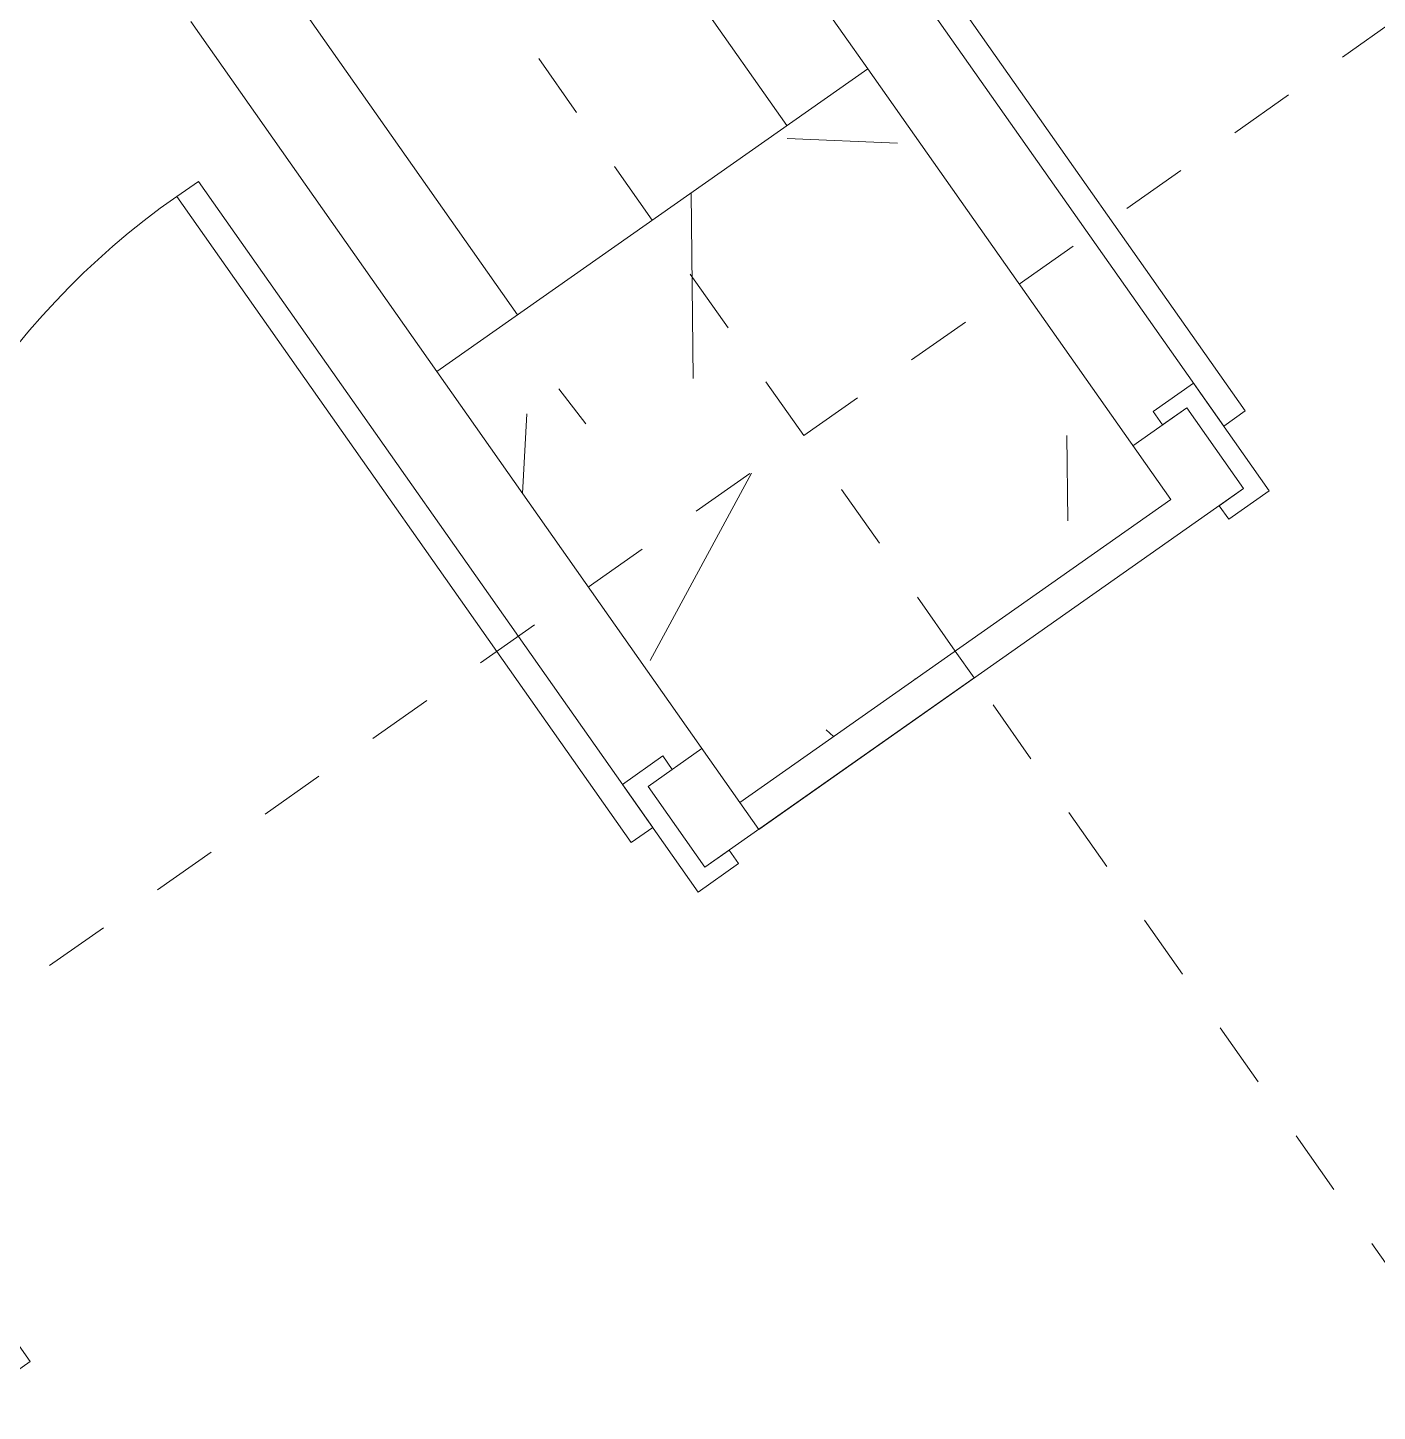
# Model space of a CAD drawing. Extents: x 274235 to 276654, y 142848 to 144425.
# Drawn here: x 276094.036 to 276096.086, y 143077.721 to 143079.823 of the extents above; entities that cross this region are included whole.
import ezdxf

# ---------------------------------------------------------------- set-up
doc = ezdxf.new("R2010")
doc.units = 0
doc.header["$LTSCALE"] = 1.5
doc.linetypes.add('ACM-G-CENTER', pattern=[50.800000000000004, 31.75, -6.350000000000001, 6.350000000000001, -6.350000000000001])
doc.layers.get('0').update_dxf_attribs({"linetype": 'CONTINUOUS', "lineweight": 0})
for name, color, linetype, lineweight in [('_ACM-A-DETL', 7, 'CONTINUOUS', 5), ('_ACM-A-DOOR', 1, 'CONTINUOUS', 5), ('_ACM-A-GRID', 3, 'CONTINUOUS', 5), ('_ACM-A-WALL-FULL', 6, 'CONTINUOUS', 13), ('_ACM-S-STRU-CLOS', 5, 'CONTINUOUS', 5)]:
    doc.layers.add(name, color=color, linetype=linetype, lineweight=lineweight)

# ---------------------------------------------------------------- blocks, each defined once
blk = doc.blocks.new('M_Concrete-Rectangular-Column - 800 x 800mm-V1168-B1_Working')
at = {"layer": '_ACM-S-STRU-CLOS'}
h = blk.add_hatch(dxfattribs=at)
h.set_pattern_fill('FP_729', color=256, style=0, pattern_type=2)
h.set_pattern_definition([(4.999999999999999, (-1061912.11, 143919.825), (2351.059830332032, -2801.884651253352), [381, -4191]), (310, (-1061912.11, 143919.825), (2203.542428876418, 3200.35970852878), [304.8, -3352.8]), (55.451, (-1061716.188, 143686.334), (4554.605249644746, 398.4403801781702), [323.8, -3561.801]), (1.184, (-1061193.689, 144638.245), (3239.061715540233, -4428.211985948568), [571.5, -6286.5]), (51.63600000000001, (-1060923.766, 144269.228), (6856.533572818061, 141.775001575746), [485.6999999999999, -5342.701999999998]), (306.184, (-1061193.689, 144638.245), (6856.536465289661, 141.7079352829701), [457.2, -5029.2]), (336, (-1061014.084, 144099.43), (697.9026265240216, -3590.399956637265), [381, -4191]), (281, (-1061014.084, 144099.43), (3478.826808756641, 1730.799102873897), [304.8, -3352.8]), (26.451, (-1060955.926, 143800.23), (4176.715238984827, -1859.632632828301), [323.8, -3561.801]), (352.5, (-1061912.11, 143919.825), (1239.46827347174, 1152.109381356208), [167.64, -3144.52, 167.64, -6601.46]), (352.5, (-1061912.11, 143919.825), (1239.46827347174, 1152.109381356208), [-3479.8, -3235.96, 167.64, -3197.86]), (322.5, (-1061912.11, 143919.825), (2361.740005493846, 471.7945463884976), [167.64, -1772.92, 167.64, -4351.02]), (322.5, (-1061912.11, 143919.825), (2361.740005493846, 471.7945463884976), [-2108.2, -3068.32, 167.64, -1115.06]), (282.5, (-1062713.149, 144720.863), (1836.525426731569, -1998.564094722365), [167.64, -1102.36, -9220.2]), (282.5, (-1062713.149, 144720.863), (1836.525426731569, -1998.564094722365), [-1270, 167.64, -3794.76, -5257.8]), (282.5, (-1062713.149, 144720.863), (1836.525426731569, -1998.564094722365), [-5232.4, 167.64, -5090.16]), (272.5, (-1063072.359, 145080.074), (2454.451810195783, -1735.276914838564), [167.64, -1483.36, 167.64, -6197.6]), (272.5, (-1063072.359, 145080.074), (2454.451810195783, -1735.276914838564), [-1818.64, -2463.8, 167.64, -3566.16])])
h.paths.add_polyline_path([(-399.9999999988002, -399.9999999999783), (400.0000000012258, -400.0000000000477), (400.0000000012258, 399.9999999999783), (-399.9999999987655, 399.9999999999783)])
at = {"layer": '_ACM-A-DETL', "color": 250}
for p, q in [((-399.9999999999999, 399.9999999999999), (400.0000000000002, 399.9999999999999)), ((-399.9999999999999, -400.0000000000002), (-399.9999999999999, 399.9999999999999)), ((400.0000000000002, 399.9999999999999), (400.0000000000002, -400.0000000000002)), ((400.0000000000002, -400.0000000000002), (-399.9999999999999, -400.0000000000002))]:
    blk.add_line(p, q, dxfattribs=at)
blk = doc.blocks.new('BASEMENT20250512')
at = {"layer": '_ACM-S-STRU-CLOS', "rotation": 45.00000000000107}
blk.add_blockref('M_Concrete-Rectangular-Column - 800 x 800mm-V1168-B1_Working', (852651.9378618057, 649118.5700007046), dxfattribs=at)
blk = doc.blocks.new('M_Concrete-Rectangular-Column - 800 x 800mm-V45-F5_Working')
at = {"layer": '_ACM-S-STRU-CLOS'}
h = blk.add_hatch(dxfattribs=at)
h.set_pattern_fill('FP_49', color=256, style=0, pattern_type=2)
h.set_pattern_definition([(4.999999999999999, (-1061912.11, 143919.825), (940.4236980315761, -1120.75347945461), [152.4, -1676.4]), (310, (-1061912.11, 143919.825), (881.4169468992006, 1280.143601645101), [121.92, -1341.12]), (55.451, (-1061833.741, 143826.428), (1821.84215116403, 159.3758739208037), [129.52, -1424.721]), (1.184, (-1061624.742, 144207.193), (1295.625077865399, -1771.284386199539), [228.6, -2514.6]), (51.63600000000001, (-1061516.773, 144059.586), (2742.61371007499, 56.71003331596489), [194.28, -2137.081]), (306.184, (-1061624.742, 144207.193), (2742.614468039805, 56.68333553822958), [182.88, -2011.68]), (336, (-1061552.9, 143991.667), (279.1610305951743, -1436.159535889394), [152.4, -1676.4]), (281, (-1061552.9, 143991.667), (1391.530565339019, 692.3194066623228), [121.92, -1341.12]), (26.451, (-1061529.636, 143871.987), (1670.686005617264, -743.8533212809045), [129.52, -1424.721]), (352.5, (-1061912.11, 143919.825), (495.7876537561635, 460.8433037540618), [67.056, -1257.808, 67.056, -2640.584]), (352.5, (-1061912.11, 143919.825), (495.7876537561635, 460.8433037540618), [-1391.92, -1294.384, 67.056, -1279.144]), (322.5, (-1061912.11, 143919.825), (944.6960760343029, 188.7172577094912), [67.056, -709.168, 67.056, -1740.408]), (322.5, (-1061912.11, 143919.825), (944.6960760343029, 188.7172577094912), [-843.28, -1227.328, 67.056, -446.024]), (282.5, (-1062232.525, 144240.24), (734.6106044989533, -799.425746572302), [67.056, -440.944, 67.056, -3621.024]), (282.5, (-1062232.525, 144240.24), (734.6106044989533, -799.425746572302), [-575.056, -1517.904, 67.056, -2036.064]), (272.5, (-1062376.21, 144383.924), (981.7811324214794, -694.1109482973148), [67.056, -593.344, 67.056, -2479.04]), (272.5, (-1062376.21, 144383.924), (981.7811324214794, -694.1109482973148), [-727.456, -985.52, 67.056, -1426.464])])
h.paths.add_polyline_path([(-399.9999999987309, -400.0000000000477), (400.0000000012605, -400.0000000000477), (400.0000000012951, 399.9999999999091), (-399.9999999986616, 399.9999999999091)])
at = {"layer": '_ACM-A-DETL'}
for p, q in [((-399.9999999999999, 399.9999999999999), (400.0000000000002, 399.9999999999999)), ((-399.9999999999999, -400.0000000000002), (-399.9999999999999, 399.9999999999999)), ((400.0000000000002, 399.9999999999999), (400.0000000000002, -400.0000000000002)), ((400.0000000000002, -400.0000000000002), (-399.9999999999999, -400.0000000000002))]:
    blk.add_line(p, q, dxfattribs=at)
blk = doc.blocks.new('ACM_Door-Regular-Single - 1323_1200_ S-2217205-F5_Working')
at = {"layer": '_ACM-A-DOOR'}
for p, q in [((-695.0000000000084, 99.99999999999999), (-620.0000000000083, 99.99999999999999)), ((-695.0000000000084, 74.99999999999999), (-695.0000000000084, 99.99999999999999)), ((-620.0000000000083, 99.99999999999999), (-620.0000000000093, -99.99999999999999)), ((619.9999999999918, 99.99999999999999), (694.9999999999918, 99.99999999999999)), ((619.9999999999898, -99.99999999999999), (619.9999999999918, 99.99999999999999)), ((694.9999999999918, 99.99999999999999), (694.9999999999918, 74.99999999999999)), ((-650.00000000001, 74.99999999999999), (-695.0000000000084, 74.99999999999999)), ((-650.0000000000095, -74.99999999999999), (-650.0000000000095, 74.99999999999999)), ((649.9999999999901, 74.99999999999999), (649.9999999999901, -74.99999999999999)), ((694.9999999999918, 74.99999999999999), (649.9999999999901, 74.99999999999999)), ((579.9999999999928, -1220), (579.9999999999928, -20.00000000000209)), ((579.9999999999928, -20.00000000000209), (619.9999999999918, -20.00000000000209)), ((619.9999999999918, -20.00000000000209), (619.9999999999918, -1219.428454762872)), ((-695.0000000000056, -74.99999999999999), (-650.0000000000095, -74.99999999999999)), ((-695.0000000000056, -99.99999999999999), (-695.0000000000056, -74.99999999999999)), ((649.9999999999906, -74.99999999999999), (694.9999999999936, -74.99999999999999)), ((694.9999999999936, -74.99999999999999), (694.9999999999936, -99.99999999999999)), ((-620.0000000000093, -99.99999999999999), (-695.0000000000056, -99.99999999999999)), ((694.9999999999933, -99.99999999999999), (619.9999999999898, -99.99999999999999)), ((579.9999999999928, -1220), (619.9999999999918, -1219.428454762872))]:
    blk.add_line(p, q, dxfattribs=at)
blk.add_arc((579.9999999999928, -20.00000000000006), 1200.000000000001, 180.0000000000001, 269.9999999999997, dxfattribs=at)
blk = doc.blocks.new('ACM_Door-Regular-Single - 1323_1200_ S-2217204-F5_Working')
at = {"layer": '_ACM-A-DOOR'}
for p, q in [((579.9999999999928, 1220), (619.9999999999918, 1219.428454762872)), ((579.9999999999928, 1220), (579.9999999999928, 20.00000000000209)), ((619.9999999999918, 20.00000000000209), (619.9999999999918, 1219.428454762872)), ((-620.0000000000093, 99.99999999999999), (-695.0000000000056, 99.99999999999999)), ((-695.0000000000056, 99.99999999999999), (-695.0000000000056, 74.99999999999999)), ((-620.0000000000083, -99.99999999999999), (-620.0000000000093, 99.99999999999999)), ((694.9999999999933, 99.99999999999999), (619.9999999999898, 99.99999999999999)), ((619.9999999999898, 99.99999999999999), (619.9999999999918, -99.99999999999999)), ((694.9999999999936, 74.99999999999999), (694.9999999999936, 99.99999999999999)), ((-695.0000000000056, 74.99999999999999), (-650.0000000000095, 74.99999999999999)), ((-650.0000000000095, 74.99999999999999), (-650.0000000000095, -74.99999999999999)), ((649.9999999999901, -74.99999999999999), (649.9999999999901, 74.99999999999999)), ((649.9999999999906, 74.99999999999999), (694.9999999999936, 74.99999999999999)), ((579.9999999999928, 20.00000000000209), (619.9999999999918, 20.00000000000209)), ((-650.00000000001, -74.99999999999999), (-695.0000000000084, -74.99999999999999)), ((-695.0000000000084, -74.99999999999999), (-695.0000000000084, -99.99999999999999)), ((694.9999999999918, -74.99999999999999), (649.9999999999901, -74.99999999999999)), ((694.9999999999918, -99.99999999999999), (694.9999999999918, -74.99999999999999)), ((-695.0000000000084, -99.99999999999999), (-620.0000000000083, -99.99999999999999)), ((619.9999999999918, -99.99999999999999), (694.9999999999918, -99.99999999999999))]:
    blk.add_line(p, q, dxfattribs=at)
blk.add_arc((579.9999999999928, 20.00000000000006), 1199.999999999999, 89.99999999999994, 179.9999999999999, dxfattribs=at)
blk = doc.blocks.new('5f0512')
at = {"layer": '_ACM-A-GRID', "linetype": 'ACM-G-CENTER'}
for p, q in [((-171310.9733945205, -105044.783174193), (-117853.7008865735, -51587.5106662364)), ((-131854.4150470983, -96983.7659114491), (-152219.0903452729, -76619.09061327856))]:
    blk.add_line(p, q, dxfattribs=at)
at = {"layer": '_ACM-A-WALL-FULL', "lineweight": 18}
for p, q in [((-147552.1854929563, -80720.30994416017), (-149037.109781747, -79235.3856553695)), ((-149037.109781747, -79447.5176897255), (-147658.2515583768, -80826.37591309566)), ((-148011.8049489668, -81179.92930368579), (-148471.4243567947, -80720.30989585805)), ((-148577.4903739727, -80826.37591303606), (-148117.8710143904, -81285.99527261825)), ((-146986.5000893783, -81144.57393776358), (-147057.2107943656, -81215.28464275086)), ((-146880.4340722003, -81250.63995494158), (-146986.5000893783, -81144.57393776358)), ((-147516.8302021337, -81887.036084875), (-146880.4340722003, -81250.63995494158)), ((-147233.9874893259, -81604.19337206893), (-147269.3428283888, -81568.83803300606)), ((-147587.5408319965, -81957.7467147396), (-147233.9874893259, -81604.19337206893)), ((-147622.8962675564, -81780.97011594346), (-147693.6068491745, -81851.68069756159)), ((-147693.6068491745, -81851.68069756159), (-147587.5408319965, -81957.7467147396)), ((-147552.18549295, -81851.68079405872), (-147516.8302021337, -81887.036084875))]:
    blk.add_line(p, q, dxfattribs=at)
at = {"layer": '_ACM-A-DOOR'}
for name, p, rotation in [('ACM_Door-Regular-Single - 1323_1200_ S-2217205-F5_Working', (-146473.8476730182, -80737.98753858125), 225.0000000000003), ('ACM_Door-Regular-Single - 1323_1200_ S-2217204-F5_Working', (-148100.1932483568, -82364.3331139218), 45.00000000000033)]:
    blk.add_blockref(name, p, dxfattribs=dict(at, rotation=rotation))
at = {"layer": '_ACM-S-STRU-CLOS', "rotation": 45.00000000000107}
blk.add_blockref('M_Concrete-Rectangular-Column - 800 x 800mm-V45-F5_Working', (-147552.1855894411, -81285.99536910944), dxfattribs=at)

msp = doc.modelspace()

# ---------------------------------------------------------------- block references
at = {"xscale": 0.0009999999999999994, "yscale": 0.001, "zscale": 0.001, "rotation": 350.1075696352769}
msp.add_blockref('BASEMENT20250512', (275143.7222229671, 142586.2208173259), dxfattribs=at)

# ---------------------------------------------------------------- next in the draw order: block references
msp.add_blockref('5f0512', (276254.5380815538, 143133.931731411), dxfattribs=at)

doc.saveas('drawing.dxf')
